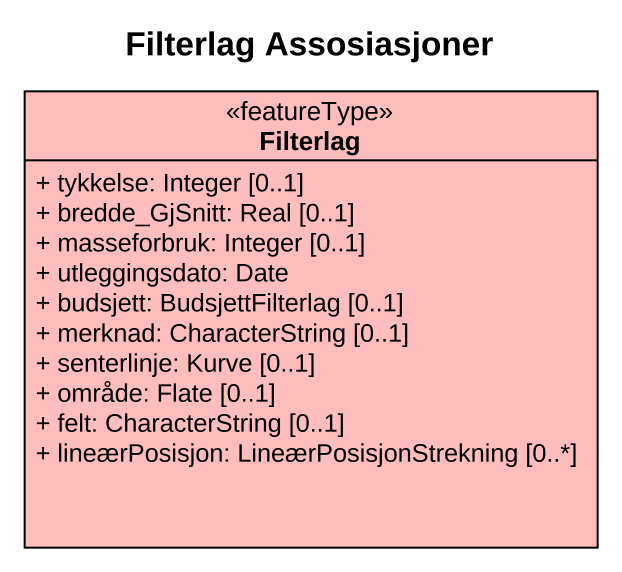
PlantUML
@startuml
title Filterlag Assosiasjoner
hide circle
hide empty members
skinparam classAttributeIconSize 0
class Filterlag <<featureType>> #FFBEBE {
  + tykkelse: Integer [0..1]
  + bredde_GjSnitt: Real [0..1]
  + masseforbruk: Integer [0..1]
  + utleggingsdato: Date
  + budsjett: BudsjettFilterlag [0..1]
  + merknad: CharacterString [0..1]
  + senterlinje: Kurve [0..1]
  + område: Flate [0..1]
  + felt: CharacterString [0..1]
  + lineærPosisjon: LineærPosisjonStrekning [0..*]
}
@enduml
